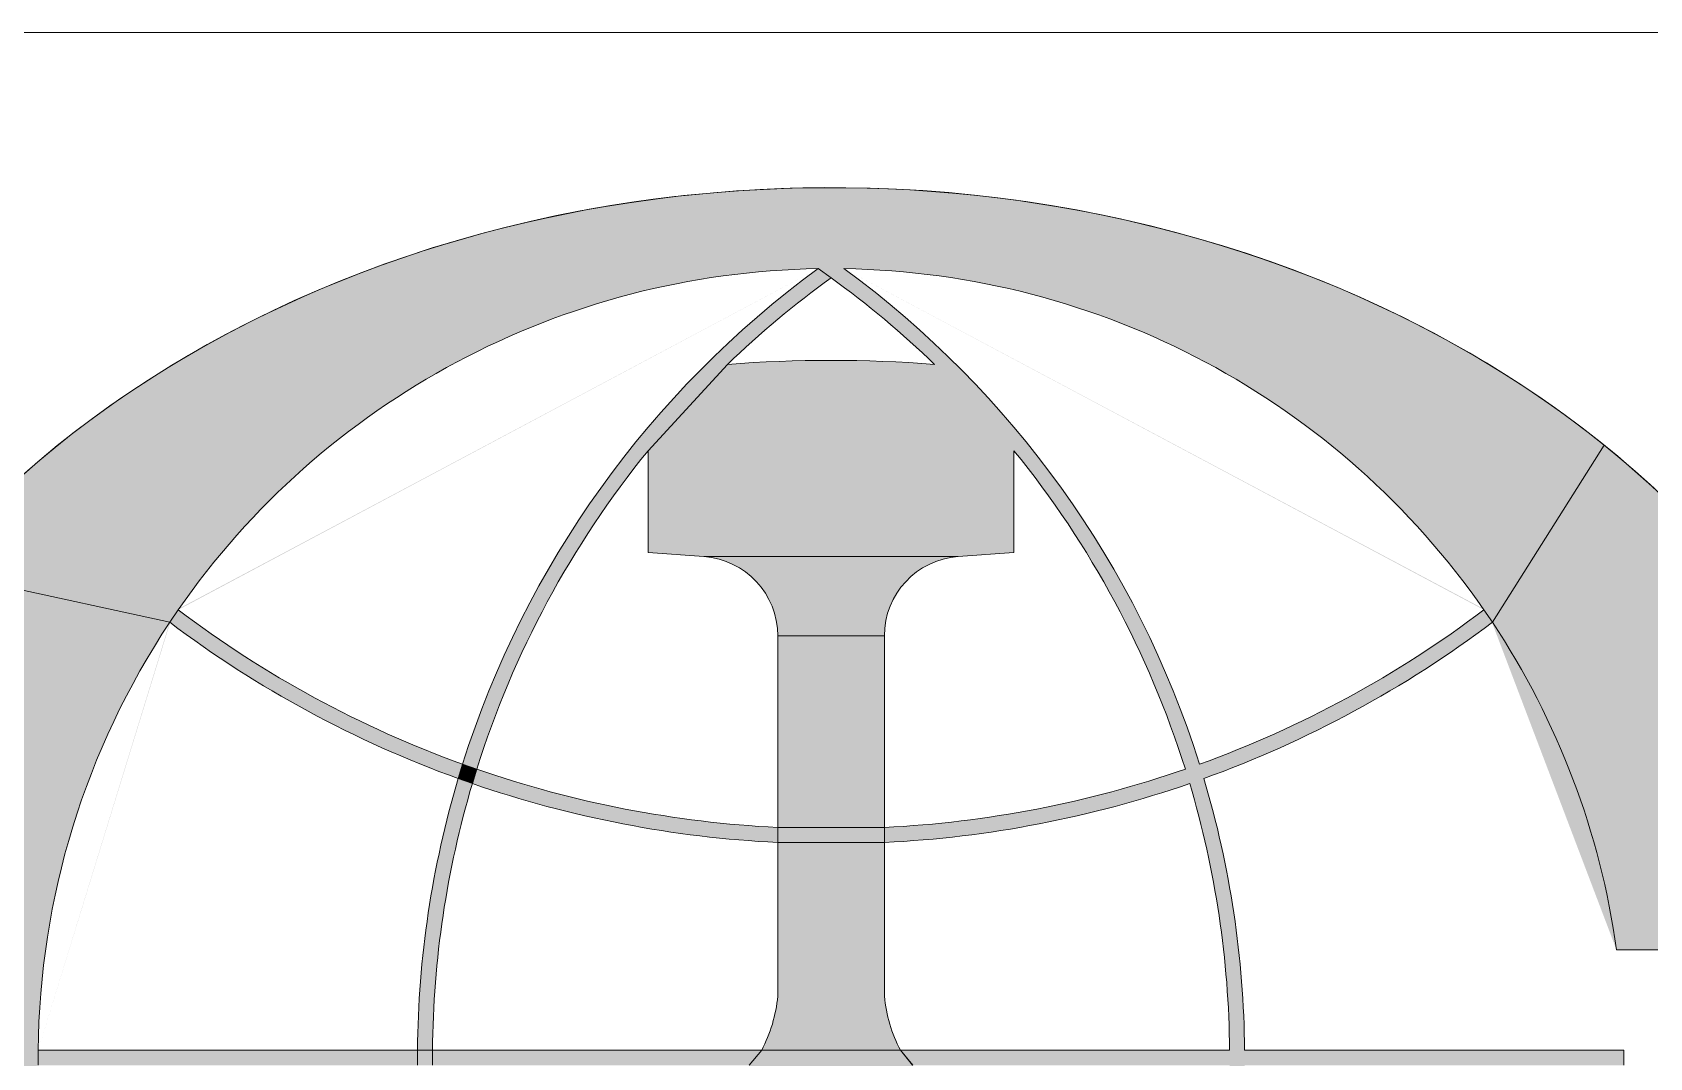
# Model space of a CAD drawing. Extents: x -2876908 to 633791, y -1383861 to 872234.
# Drawn here: x -176802 to -171856, y -205002 to -201866 of the extents above; entities that cross this region are included whole.
import ezdxf
from ezdxf.enums import TextEntityAlignment as Align

# ---------------------------------------------------------------- set-up
doc = ezdxf.new("R2010")
doc.units = 0
doc.header["$LTSCALE"] = 5
doc.header["$MEASUREMENT"] = 0
doc.layers.get('0').update_dxf_attribs({"linetype": 'CONTINUOUS', "lineweight": 25})
doc.layers.add('11', color=3, linetype='CONTINUOUS')
doc.layers.add('HFZT', color=5, linetype='CONTINUOUS', lineweight=15)
doc.styles.add('TSSD_NORM', font='tssdeng.shx', dxfattribs={"width": 0.7, "bigfont": 'hztxt.shx'})

# ---------------------------------------------------------------- blocks, each defined once
blk = doc.blocks.new('dfgdfger')
at = {"layer": 'HFZT'}
h = blk.add_hatch(color=5, dxfattribs=at)
edge = h.paths.add_edge_path()
edge.add_ellipse((447317.0949818153, 387546.4789575529), major_axis=(-2135.702406557902, 3.083745e-10), ratio=0.7995231178727922, start_angle=224.7519621973884, end_angle=270.3684322559902)
edge.add_line((447303.3617498089, 389253.9871015997), (447291.7268203543, 389095.0852040663))
edge.add_line((447291.7268203543, 389095.0852040663), (447342.4631431565, 389095.085205439))
edge.add_ellipse((447317.0949818153, 387546.4789575529), major_axis=(1555.6062738055, 1.199718e-09), ratio=0.995632526572881, start_angle=34.5761866349182, end_angle=89.06560353032472, ccw=False)
edge.add_line((448597.9381060309, 388425.432335131), (448597.9381106842, 388425.4323386479))
edge.add_line((448597.9381106842, 388425.4323386479), (448614.4609707486, 388401.0729725615))
edge.add_line((448614.4609707486, 388401.0729725615), (448833.7881044174, 388748.656216296))
edge = h.paths.add_edge_path()
edge.add_ellipse((447317.0949818153, 387546.4789575529), major_axis=(-2135.702406557902, 3.083745e-10), ratio=0.7995231178727922, start_angle=270.3684322559902, end_angle=325.9048970660255)
edge.add_line((445548.502200743, 388503.6735452061), (446019.7289953271, 388401.0729720149))
edge.add_line((446019.7289953271, 388401.0729720149), (446036.251857576, 388425.4323350975))
edge.add_ellipse((447317.0949818153, 387546.4789575529), major_axis=(-1555.606273805532, 1.0981663e-09), ratio=0.995632526572861, start_angle=-89.06560353032762, end_angle=-34.57618663492411, ccw=False)
edge.add_line((447291.7268204549, 389095.085205438), (447303.3617498088, 389253.9871015994))
edge = h.paths.add_edge_path()
edge.add_ellipse((447317.0949818153, 387546.4789575529), major_axis=(-1555.606273805538, 1.05642364e-08), ratio=0.9956325265727753, start_angle=-33.48878922026972, end_angle=-0.5437440238690101, ccw=False)
edge.add_line((446019.7289928739, 388401.0729725489), (445548.502200743, 388503.6735452061))
edge.add_ellipse((447317.0949818153, 387546.4789575529), major_axis=(-2135.702406557902, 3.083745e-10), ratio=0.7995231178727922, start_angle=325.9048970660255, end_angle=368.0953103709313)
edge.add_line((445202.6744501679, 387306.022350312), (445761.5587582996, 387531.7807590646))
edge.add_line((445761.5587582996, 387531.7807590646), (445761.5587583357, 387561.1771560421))
for points in [[(447342.4631431582, 389095.085205439), (447317.0949817838, 389077.1871000331, -0.0350991249292677), (447520.3225560451, 388907.2561263303, 0.038470675069154), (447113.8674075223, 388907.2561263301, -0.0350991249293221), (447317.0949817838, 389077.1871000331), (447291.7268185326, 389095.0852040663, 0.1599231129014157), (446594.3003439925, 388122.6109672308), (446594.3002308831, 388122.6105980824), (446622.0288297773, 388112.7940404307, -0.0947628185422816), (446958.1782527228, 388737.8722724228), (446958.1782527227, 388537.7478899196), (447067.6835571333, 388529.9893425286, -0.3936449519258011), (447212.487425986, 388374.5630001672), (447421.7025311996, 388374.5630001672, -0.3936449519104216), (447566.5064000437, 388529.9893425286), (447676.0117044539, 388537.7478899196), (447676.0117044539, 388737.8722724228, -0.0947628185422816), (448012.1611273996, 388112.7940404307), (448039.8897354719, 388122.6105990897, 0.1599231647893314)], [(447342.4631431581, 389095.085205439), (447291.7268185325, 389095.0852040663), (447317.0949817833, 389077.1871000344), (447317.0949785885, 389077.1871023446), (447317.0949817838, 389077.1871000331)], [(446585.6776245153, 388094.4695124937), (446594.3002308831, 388122.6105980824, -0.0751413076653766), (446036.2518575789, 388425.4323351019), (446019.7289947362, 388401.0729711436, 0.0751367854235193)], [(446622.0288297773, 388112.7940404306), (446594.3002308831, 388122.6105980824), (446585.6776303625, 388094.4695315766), (446585.6776281865, 388094.4695111682), (446613.4297520937, 388084.6630769067)], [(446613.4297520936, 388084.6630769067), (446585.6776245153, 388094.4695124937, 0.0706150975513959), (446505.8107265928, 387561.1771549539), (446535.2079996704, 387561.1771558566, -0.0703894720090308)]]:
    blk.add_hatch(color=5, dxfattribs=at).paths.add_polyline_path(points)
h = blk.add_hatch(color=5, dxfattribs=at)
h.paths.add_polyline_path([(447676.0117044539, 388737.8722723211), (447520.3225560451, 388907.2561263303, 0.0384706750691652), (447113.8674075223, 388907.2561263301), (446958.1782527227, 388737.8722723919), (446958.1782527227, 388537.7478899196), (447067.6835572485, 388529.9893425204), (447566.5063999286, 388529.9893425205), (447676.0117044539, 388537.7478899196)])
h.paths.add_polyline_path([(447566.5063999289, 388529.9893425204), (447067.6835572478, 388529.9893425204, -0.3936449516970508), (447212.4874259772, 388374.5630001672), (447421.7025311996, 388374.5630001672, -0.3936449516971516)])
h.paths.add_polyline_path([(447421.7025311996, 388374.5630001672), (447212.4874259772, 388374.5630001672), (447212.4874259772, 387998.4430461771), (447421.7025311996, 387998.4430462997)])
h.paths.add_polyline_path([(447421.7025311996, 387998.4430462997), (447212.487428485, 387998.4430461772), (447212.4874259772, 387969.0114320708), (447421.7025375364, 387969.0114320704), (447421.702543089, 387969.0114323405)])
h.paths.add_polyline_path([(447421.7025375366, 387969.0114320704), (447212.4874259772, 387969.0114320709), (447212.4874259772, 387667.3537239561, -0.0972160933711766), (447181.0194913404, 387561.177156214), (447453.1704721729, 387561.177156214, -0.0972160933711797), (447421.7025375364, 387667.3537239561)])
h.paths.add_polyline_path([(447453.1704721226, 387561.177156214), (447181.0194913406, 387561.177156214), (447156.6955405818, 387531.7807590646), (447477.3220895581, 387531.7807590646)])
h.paths.add_polyline_path([(447477.4944229856, 387531.7807590646), (447156.6955405818, 387531.7807590646, -0.1501739460842551), (446808.0158972862, 387397.8381747598, 0.0377954797287202), (446585.2870008701, 387378.6298784068), (446585.2870008702, 387250.3346182961), (448048.9029626435, 387250.3346182958), (448048.9029626435, 387378.6298784066, 0.037795479718304), (447826.1740662888, 387397.8381747593, -0.150173946087328)])
h = blk.add_hatch(color=5, dxfattribs=at)
edge = h.paths.add_edge_path()
edge.add_ellipse((447317.0949818153, 387546.4789575529), major_axis=(-2135.702406557902, 3.083745e-10), ratio=0.7995231178727922, start_angle=187.1202605433415, end_angle=224.7519621973846)
edge.add_line((448833.7881044174, 388748.656216296), (448614.4609707486, 388401.0729725615))
edge.add_ellipse((447317.0949818153, 387546.4789575529), major_axis=(1555.606273805515, 1.60880968e-08), ratio=0.99563252657275, start_angle=7.854373486109182, end_angle=33.488789220066906, ccw=False)
edge.add_line((448858.1074921282, 387758.1330158204), (449436.3272117751, 387758.1330158204))
h = blk.add_hatch(color=5, dxfattribs=at)
h.paths.add_polyline_path([(446505.8107265931, 387561.1771560453), (445761.5587583357, 387561.1771560453), (445761.5587582996, 387531.7807590646), (446505.8107266201, 387531.7807590646)])
h.paths.add_polyline_path([(446535.2079996464, 387561.1771560453), (446505.810726593, 387561.1771549539), (446505.8107266201, 387531.7807590647), (446535.2079996703, 387531.7807592534)])
h.paths.add_polyline_path([(447181.0194912009, 387561.1771560453), (446535.2079996464, 387561.1771560453), (446535.2079996704, 387531.7807590646), (447156.6955405818, 387531.7807590646)])
h.paths.add_polyline_path([(448098.9819638971, 387561.1771558585, 0.0703893708340612), (448020.7604282026, 388084.6623476406), (448020.760206511, 388084.6630728809, -0.071179979790909), (447421.702543089, 387969.0114323405), (447421.7025311996, 387998.4430463008, 0.0711367195696139), (448012.1611273992, 388112.7940404306), (448039.8897354719, 388122.6105990897, 0.075141308011033), (448597.9381106842, 388425.4323386479), (448614.460970737, 388401.0729725787, -0.0751367857020564), (448048.5123390525, 388094.4695124922, -0.0706150974082752), (448128.3792369661, 387561.1771560453), (448098.9819638971, 387561.1771558566), (448098.9819638669, 387531.7807590646), (447477.3220895581, 387531.7807590646), (447453.170472261, 387561.1771560453)])
h = blk.add_hatch(color=5, dxfattribs=at)
h.paths.add_polyline_path([(446613.4297520936, 388084.6630769067), (446585.6776245153, 388094.4695124937, 0.0706150975513959), (446505.8107265928, 387561.1771549539), (446535.2079996704, 387561.1771558566, -0.0703894720090308)])
h.paths.add_polyline_path([(446613.4297520937, 388084.6630769067, 0.0703894720090324), (446535.2079996704, 387561.1771558566), (446505.810726593, 387561.1771549539, -0.0706150975513928), (446585.6776245153, 388094.4695124937), (446613.4297520936, 388084.6630769067), (446622.0288341808, 388112.794038906, 0.0711367193154495), (447212.487428485, 387998.4430461771), (447212.4874259772, 387969.0114320709, -0.0711799810974545)])
h = blk.add_hatch(color=5, dxfattribs=at)
h.paths.add_polyline_path([(448872.7012555821, 387561.1771560453), (448128.3792369747, 387561.1771560453), (448128.3792369661, 387531.7807590646), (448872.701255582, 387531.7807590646)])
h.paths.add_polyline_path([(448128.3792369745, 387561.1771549539), (448098.9819638971, 387561.1771558566), (448098.9819638971, 387531.7807592534), (448128.3792369661, 387531.7807590646)])
h.paths.add_polyline_path([(448128.3792369661, 387531.7807590646), (448098.9819638971, 387531.7807592534, -0.0433950495387643), (448068.0918245226, 387205.9296155946), (448097.9701021603, 387205.9296155946, 0.0427218066744472)])
h.paths.add_polyline_path([(448048.5123394959, 388094.469511004), (448020.7602120851, 388084.6630748505, -0.0703894717237666), (448098.9819638971, 387561.1771558566), (448128.3792369747, 387561.1771549539, 0.070615097347847)])
at = {"layer": '11', "color": 5, "lineweight": 0}
for p, q in [((447317.0949817838, 389077.1871000331), (447317.0949785885, 389077.1871023446)), ((446958.1782527228, 388737.8722724228), (446958.1782527227, 388537.7478899196)), ((446958.1782527227, 388537.7478899196), (447067.6835571331, 388529.9893425286)), ((448597.9381060307, 388425.432335131), (448597.9381106842, 388425.4323386479)), ((447212.4874259772, 388374.5630001672), (447212.4874259772, 387998.4430463008)), ((447212.4874259772, 387969.0114320708), (447212.4874259772, 387667.3537239561)), ((447421.7025375364, 387667.3537239561), (447421.7025375364, 387969.0114320704)), ((448858.1074921283, 387758.1330158204), (449436.3272117754, 387758.1330158204)), ((446505.8107266012, 387561.1771560453), (445761.5587583357, 387561.1771560453)), ((447181.0194912523, 387561.1771560453), (446535.2079996718, 387561.1771560453)), ((448098.9819638957, 387561.1771560453), (447453.170472261, 387561.1771560453)), ((448872.701255582, 387561.1771560453), (448128.3792369661, 387561.1771560453)), ((448872.701255582, 387531.7807590646), (448872.701255582, 387561.1771560453))]:
    blk.add_line(p, q, dxfattribs=at)
for centre, radius, start, end in [((448424.3548334164, 387546.4789575551), 1918.600408327221, 126.1811929167361, 162.5251306074539), ((446209.8351301511, 387546.4789575549), 1918.600408327223, 17.47486939251261, 53.81880708340147), ((448424.3548334171, 387546.4789575554), 1889.20401134616, 125.8806399884363, 133.9214660033338), ((446209.8351301512, 387546.4789575546), 1889.204011346478, 46.07853399670965, 54.11936013120204), ((447317.0949817856, 386269.8342648499), 2645.240163454685, 85.59375824526005, 94.4062417548209), ((448424.3548334164, 387546.4789575551), 1889.204011346045, 140.9032025597702, 162.5565795589404), ((447056.6714636963, 388374.5630001678), 155.8159622808, 359.9999999997431, 85.94731572048535), ((447317.0949817859, 390120.2014467686), 2124.335531569326, 232.9193753845622, 250.1081924631197), ((447317.0949817855, 390120.2014467687), 2124.335531569326, 289.8918075367786, 307.0806247740528), ((447317.0949817856, 390120.2014467686), 2153.731928550375, 232.9594249131035, 250.1472115308274), ((447317.0949817858, 390120.2014467685), 2153.731928550374, 289.8527884690736, 307.0405750882366), ((447317.0949817857, 390120.2014467685), 2124.335531569192, 250.901554338918, 267.177472091918), ((448424.3548334164, 387546.4789575551), 1918.600408327351, 163.4040903971, 179.5610586894585), ((448424.3548334164, 387546.4789575553), 1889.204011346061, 163.4487140942695, 179.5542285370289), ((447317.0949817932, 390120.2014467659), 2153.731928550403, 250.930244856833, 267.2160274765921), ((447317.0949817856, 390120.2014467686), 2153.731928550402, 272.78397252167, 289.0697551428613), ((446209.8351301512, 387546.4789575554), 1889.204011346058, 0.4457714629657605, 16.55128590569407), ((446209.8351301511, 387546.4789575553), 1918.600408327352, 0.4389413105378396, 16.59590960285219), ((446926.2913040274, 387694.4232902076), 287.4734450972663, 332.386319126978, 354.5968118195232), ((447707.8986594861, 387694.4232902076), 287.4734450972661, 185.4031881804895, 207.6136808730275)]:
    blk.add_arc(centre, radius, start, end, dxfattribs=at)
at = {"layer": 'HFZT', "color": 5}
for p, q in [((447317.0949817838, 389077.1871000331), (447291.7268185326, 389095.0852040663)), ((446958.1782527228, 388737.8722723919), (447113.8674075223, 388907.2561263301)), ((448614.4609707486, 388401.0729725615), (448833.7881044174, 388748.6562162961)), ((446958.1782527228, 388537.7478899196), (446958.1782527228, 388737.8722723919)), ((446958.1782527228, 388537.7478899196), (446958.1782527228, 388737.8722723919)), ((447676.0117108484, 388537.7478899196), (447676.0117108484, 388737.8722723919)), ((447067.6835571374, 388529.9893425283), (446958.1782527228, 388537.7478899196)), ((447067.6835571374, 388529.9893425283), (446958.1782527228, 388537.7478899196)), ((447067.6835572469, 388529.9893425204), (447566.50639993, 388529.9893425204)), ((447566.5064064336, 388529.9893425283), (447676.0117108484, 388537.7478899196)), ((446019.7289928742, 388401.0729725489), (445548.502200743, 388503.6735452061)), ((446019.7289947362, 388401.0729711436), (446036.2518575789, 388425.4323351019)), ((448614.4609707486, 388401.0729725615), (448597.9381106842, 388425.4323386479)), ((447212.487425986, 388374.5630001672), (447421.7025311996, 388374.5630001672)), ((447212.4874259772, 388374.5630001672), (447212.4874259772, 387998.4430462997)), ((447212.4874259772, 388374.5630001672), (447212.4874259772, 387998.4430462997)), ((447421.7025311996, 388374.5630001672), (447421.7025311996, 387998.4430462997)), ((447421.7025375364, 388374.5630001672), (447421.7025375364, 387998.4430462997)), ((446594.3002308831, 388122.6105980824), (446585.6776245153, 388094.4695124937)), ((446594.3002308831, 388122.6105980824), (446622.0288297773, 388112.7940404307)), ((446622.0288297773, 388112.7940404307), (446613.4297520937, 388084.6630769067)), ((446613.4297520937, 388084.6630769067), (446585.6776281865, 388094.4695111682)), ((447212.487428485, 387998.4430461771), (447421.7025311996, 387998.4430462997)), ((447212.487428485, 387998.4430461771), (447212.4874259772, 387969.0114320709)), ((447421.7025311996, 387998.4430463008), (447421.702543089, 387969.0114323405)), ((447212.4874259772, 387969.0114320708), (447421.7025375364, 387969.0114320704)), ((447212.4874259772, 387969.0114320709), (447212.4874259772, 387667.3537238995)), ((447212.4874259772, 387969.0114320709), (447212.4874259772, 387667.3537238995)), ((447421.7025375364, 387969.0114320709), (447421.7025375364, 387667.3537238995)), ((447421.7025375364, 387969.0114320709), (447421.7025375364, 387667.3537238995)), ((448858.1074920705, 387758.1330158204), (449436.3272117598, 387758.1330158204)), ((448858.1074920705, 387758.1330158204), (449436.3272117598, 387758.1330158204)), ((445761.5587583357, 387561.1771560436), (445761.5587582996, 387531.7807590646)), ((446505.8107266201, 387561.1771560453), (445761.5587582996, 387561.1771560453)), ((446505.8107266201, 387561.1771560453), (445761.5587582996, 387561.1771560453)), ((446505.810726593, 387561.1771549539), (446535.2079996464, 387561.1771560453)), ((446505.8107266201, 387531.7807590646), (446505.810726593, 387561.1771549539)), ((446535.2079996464, 387561.1771560453), (446535.2079996704, 387531.7807592534)), ((446535.2079996464, 387561.1771560453), (447181.0194912625, 387561.1771560453)), ((446535.2079996464, 387561.1771560453), (447181.0194912625, 387561.1771560453)), ((447181.0194913404, 387561.177156214), (447156.6955405818, 387531.7807590646)), ((447181.0194913404, 387561.177156214), (447453.1704721729, 387561.177156214)), ((447453.170472261, 387561.1771560453), (447477.3220895581, 387531.7807590646)), ((447453.1704722489, 387561.1771560453), (448098.9819638671, 387561.1771560453)), ((447453.1704722489, 387561.1771560453), (448098.9819638671, 387561.1771560453)), ((448872.701255582, 387561.1771560453), (448128.3792369494, 387561.1771560453)), ((448872.701255582, 387561.1771560453), (448128.3792369494, 387561.1771560453)), ((448872.701255582, 387531.7807590646), (448872.701255582, 387561.1771560453)), ((448872.701255582, 387531.7807590646), (448872.701255582, 387561.1771560453))]:
    blk.add_line(p, q, dxfattribs=at)
at = {"layer": 'HFZT', "color": 5, "lineweight": 0}
for p, q in [((446958.1782527228, 388737.8722724228), (446958.1782527227, 388537.7478899196)), ((446958.1782527227, 388537.7478899196), (447067.6835571331, 388529.9893425286)), ((448597.9381060307, 388425.432335131), (448597.9381106842, 388425.4323386479)), ((447212.4874259772, 388374.5630001672), (447212.4874259772, 387998.4430463008)), ((447421.7025311996, 388374.5630001672), (447421.7025311996, 387998.4430463008)), ((447421.7025311996, 387998.4430463008), (447421.702543089, 387969.0114320704)), ((447212.4874259772, 387969.0114320708), (447212.4874259772, 387667.3537239561)), ((447421.702543089, 387969.0114320704), (447212.4874259772, 387969.0114320708)), ((447212.4874259772, 387969.0114320708), (447212.4874259772, 387667.3537239561)), ((447421.7025375364, 387667.3537239561), (447421.7025375364, 387969.0114320704)), ((448858.1074921283, 387758.1330158204), (449436.3272117754, 387758.1330158204)), ((446505.8107266012, 387561.1771560453), (445761.5587583357, 387561.1771560453)), ((447181.0194912523, 387561.1771560453), (446535.2079996718, 387561.1771560453)), ((447181.0194913404, 387561.177156214), (447453.1704721225, 387561.1771562141)), ((447453.1704721225, 387561.1771562141), (447477.0093454932, 387532.1614188182)), ((448098.9819638957, 387561.1771560453), (447453.170472261, 387561.1771560453)), ((448872.701255582, 387561.1771560453), (448128.3792369661, 387561.1771560453)), ((448872.701255582, 387531.7807590646), (448872.701255582, 387561.1771560453))]:
    blk.add_line(p, q, dxfattribs=at)
for centre, radius, start, end in [((448424.3548334164, 387546.4789575551), 1918.600408327221, 126.1811929172215, 162.5251306073438), ((448424.3548334171, 387546.4789575554), 1889.20401134616, 125.8806399902983, 133.9214660038437), ((448424.3548334164, 387546.4789575551), 1889.204011346045, 140.9032025608619, 162.5565795605973), ((447056.6714636963, 388374.5630001678), 155.8159622808, 0, 85.94731572200345), ((447317.0949817859, 390120.2014467686), 2124.335531569326, 232.9193753854271, 250.1081924631578), ((447317.0949817855, 390120.2014467687), 2124.335531569326, 289.8918075368422, 307.0806247739656), ((447317.0949817856, 390120.2014467686), 2153.731928550375, 232.9594249130321, 250.1472115293971), ((447317.0949817858, 390120.2014467685), 2153.731928550374, 289.8527884706029, 307.0405750895969), ((447317.0949817857, 390120.2014467685), 2124.335531569192, 250.9015543390546, 267.1774720928005), ((447317.0949753912, 390120.2014467685), 2124.335531569216, 272.8225279071995, 289.0984456609453), ((447317.0949753912, 390120.2014467685), 2124.335531569192, 272.8225279071995, 289.0984456609453), ((448424.3548334164, 387546.4789575551), 1918.600408327351, 163.4040903981563, 179.5610586886779), ((448424.3548334164, 387546.4789575553), 1889.204011346061, 163.4487140944246, 179.5542285360783), ((447317.0949817932, 390120.2014467659), 2153.731928550403, 250.9302448563341, 267.2160274771341), ((447317.0949817856, 390120.2014467686), 2153.731928550402, 272.7839725228658, 289.069755143666), ((446926.2913040274, 387694.4232902078), 287.4734450973182, 332.3863191633364, 354.596811818586), ((446926.2913040274, 387694.4232902076), 287.4734450972663, 332.3863191261424, 354.596811818586), ((447707.8986594861, 387694.4232902076), 287.4734450972661, 185.403188181414, 207.6136808738577)]:
    blk.add_arc(centre, radius, start, end, dxfattribs=at)
at = {"layer": 'HFZT', "color": 5}
for centre, radius, start, end in [((448424.3548334164, 387546.4789575549), 1918.600408327304, 126.18119298421, 162.5251305652127), ((448424.3548334164, 387546.4789575549), 1918.600408327304, 126.1811929860308, 162.5251305642103), ((446209.8351301511, 387546.4789575549), 1918.600408327297, 17.47486943578971, 53.81880701396916), ((448424.3548334164, 387546.4789575549), 1889.20401134617, 125.8806398679609, 133.9214658881757), ((448424.3548334164, 387546.4789575549), 1889.20401134617, 125.8806398688098, 133.9214658883509), ((446209.8351301511, 387546.4789575549), 1889.204011346178, 46.07853411164906, 54.11936013119015), ((447317.0949817856, 386269.8342648497), 2645.240163454943, 85.59375827241291, 94.40624172758707), ((448424.3548334164, 387546.4789575553), 1889.204011346039, 140.9032025940786, 162.5565794805005), ((448424.3548334164, 387546.4789575553), 1889.204011346039, 140.9032025940684, 162.5565794804452), ((446209.8351301511, 387546.4789575553), 1889.204011346039, 17.44342051955471, 39.09679740593153), ((447056.6714637054, 388374.5630001672), 155.8159622808132, 0, 85.94731568188242), ((447056.6714637054, 388374.5630001672), 155.8159622808132, 0, 85.94731568187271), ((447577.518499866, 388374.5630001672), 155.8159622808105, 94.05268431812729, 180), ((447317.0949817856, 390120.2014467687), 2124.335531569251, 232.9193752260345, 250.108192544297), ((447317.0949817856, 390120.2014467687), 2124.335531569251, 232.91937522595, 250.1081925430714), ((447317.0949817856, 390120.2014467687), 2124.33553156925, 289.891807455703, 307.0806247739656), ((447317.0949817856, 390120.2014467687), 2124.33553156925, 289.8918074569286, 307.08062477405), ((447317.0949817856, 390120.2014467687), 2153.731928550481, 232.9594249772, 250.1472116357918), ((447317.0949817856, 390120.2014467687), 2153.731928550481, 232.9594249751616, 250.1472116346625), ((447317.0949817856, 390120.2014467685), 2153.731928550479, 289.8527883642082, 307.0405750228), ((447317.0949817856, 390120.2014467685), 2153.731928550479, 289.8527883653373, 307.0405750248383), ((447317.0949817856, 390120.2014467685), 2124.335531569204, 250.9015544656615, 267.1774721595826), ((447317.0949817856, 390120.2014467685), 2124.335531569204, 250.9015544646005, 267.1774721596386), ((447317.0949817856, 390120.2014467685), 2124.335531569201, 272.8225278403614, 289.0984455353995), ((448424.3548334164, 387546.4789575553), 1918.600408327302, 163.4040904435063, 179.5610587220275), ((448424.3548334164, 387546.4789575553), 1918.600408327302, 163.404090443521, 179.5610587220531), ((448424.3548334164, 387546.4789575553), 1889.204011346083, 163.448714028031, 179.5542285427481), ((448424.3548334164, 387546.4789575553), 1889.204011346083, 163.4487140280181, 179.5542285427481), ((447317.0949817856, 390120.2014467685), 2153.731928550382, 250.9302450142734, 267.2160273302186), ((447317.0949817856, 390120.2014467685), 2153.731928550382, 250.930245014363, 267.2160273304395), ((447317.0949817856, 390120.2014467687), 2153.731928550508, 272.7839726697814, 289.0697549857267), ((447317.0949817856, 390120.2014467687), 2153.731928550508, 272.7839726695604, 289.0697549856368), ((446209.8351301511, 387546.4789575553), 1889.204011346085, 0.4457714572518424, 16.55128597198188), ((446209.8351301511, 387546.4789575553), 1918.600408327303, 0.4389412779468602, 16.59590955647894), ((446926.2913040274, 387694.4232902076), 287.4734450972713, 332.3863191633364, 354.596811778432), ((446926.2913040274, 387694.4232902076), 287.4734450972713, 332.3863191649169, 354.5968117787266), ((447707.8986594861, 387694.4232902076), 287.4734450972726, 185.403188221568, 207.6136808366636), ((447707.8986594861, 387694.4232902076), 287.4734450972726, 185.4031882212734, 207.6136808350832)]:
    blk.add_arc(centre, radius, start, end, dxfattribs=at)
for major_axis, ratio, start_param, end_param in [((-2135.702406557902, 3.083745e-10), 0.7995231178727922, 3.922661740662257, 9.030891940897648), ((-2135.702406557902, 3.083745e-10), 0.7995231178727922, 3.922661740662257, 9.030891940897648), ((-2135.702406557902, 3.083745e-10), 0.7995231178727922, 3.922661740662257, 9.030891940897648), ((-2135.702406557902, 3.083745e-10), 0.7995231178727922, 3.922661740662257, 9.030891940897648), ((-2135.702406557902, 3.083745e-10), 0.7995231178727922, 3.922661740662257, 9.030891940897648), ((-2135.702406557902, 3.083745e-10), 0.7995231178727922, 3.922661740662257, 9.030891940897648), ((-2135.702406557902, 3.083745e-10), 0.7995231178727922, 3.922661740662257, 9.030891940897648), ((-2135.702406557902, 3.083745e-10), 0.7995231178727922, 3.922661740662257, 9.030891940897648), ((-2135.702406557902, 3.083745e-10), 0.7995231178727922, 3.922661740662257, 9.030891940897648), ((-2135.702406557902, 3.083745e-10), 0.7995231178727922, 3.265864643670943, 9.30050597068862), ((-2135.702406557902, 3.083745e-10), 0.7995231178727922, 3.265864643670943, 9.30050597068862), ((-2135.702406557902, 3.083745e-10), 0.7995231178727922, 3.265864643670943, 9.30050597068862), ((-2135.702406557902, 3.083745e-10), 0.7995231178727922, 3.265864643670943, 9.30050597068862), ((-2135.702406557902, 3.083745e-10), 0.7995231178727922, 3.265864643670943, 9.30050597068862), ((-2135.702406557902, 3.083745e-10), 0.7995231178727922, 3.265864643670943, 9.30050597068862), ((-1555.606273805532, 1.0981663e-09), 0.995632526572861, -1.554488031880104, -0.6034682995634854), ((-1555.606273805532, 1.0981663e-09), 0.995632526572861, -1.554488031880104, -0.6034682995634854), ((-1555.606273805532, 1.0981663e-09), 0.995632526572861, -1.554488031880104, -0.6034682995634854), ((-1555.606273805532, 1.0981663e-09), 0.995632526572861, -1.554488031880104, -0.6034682995634854), ((-1555.606273805532, 1.0981663e-09), 0.995632526572861, -1.554488031880104, -0.6034682995634854), ((-1555.606273805532, 1.0981663e-09), 0.995632526572861, -1.554488031880104, -0.6034682995634854), ((-1555.606273805532, 1.0981663e-09), 0.995632526572861, -1.554488031880104, -0.6034682995634854), ((-1555.606273805532, 1.0981663e-09), 0.995632526572861, -1.554488031880104, -0.6034682995634854), ((-1555.606273805532, 1.0981663e-09), 0.995632526572861, -1.554488031880104, -0.6034682995634854), ((-1555.606273805532, 1.0981663e-09), 0.995632526572861, -1.554488031880104, -0.6034682995634854), ((-1555.606273805532, 1.0981663e-09), 0.995632526572861, -1.554488031880104, -0.6034682995634854), ((-1555.606273805532, 1.0981663e-09), 0.995632526572861, -1.554488031880104, -0.6034682995634854), ((-1555.606273805532, 1.0981663e-09), 0.995632526572861, -1.554488031880104, -0.6034682995634854), ((-1555.606273805532, 1.0981663e-09), 0.995632526572861, -1.554488031880104, -0.6034682995634854), ((-1555.606273805532, 1.0981663e-09), 0.995632526572861, -1.554488031880104, -0.6034682995634854), ((-1555.606273805532, 1.0981663e-09), 0.995632526572861, -1.554488031880104, -0.6034682995634854), ((1555.6062738055, 1.199718e-09), 0.995632526572881, 0.603468299563374, 1.554488031880049), ((1555.6062738055, 1.199718e-09), 0.995632526572881, 0.603468299563374, 1.554488031880049), ((1555.6062738055, 1.199718e-09), 0.995632526572881, 0.603468299563374, 1.554488031880049), ((1555.6062738055, 1.199718e-09), 0.995632526572881, 0.603468299563374, 1.554488031880049), ((1555.6062738055, 1.199718e-09), 0.995632526572881, 0.603468299563374, 1.554488031880049), ((1555.6062738055, 1.199718e-09), 0.995632526572881, 0.603468299563374, 1.554488031880049), ((1555.6062738055, 1.199718e-09), 0.995632526572881, 0.603468299563374, 1.554488031880049), ((1555.6062738055, 1.199718e-09), 0.995632526572881, 0.603468299563374, 1.554488031880049), ((1555.6062738055, 1.199718e-09), 0.995632526572881, 0.603468299563374, 1.554488031880049), ((1555.6062738055, 1.199718e-09), 0.995632526572881, 0.603468299563374, 1.554488031880049), ((1555.6062738055, 1.199718e-09), 0.995632526572881, 0.603468299563374, 1.554488031880049), ((1555.6062738055, 1.199718e-09), 0.995632526572881, 0.603468299563374, 1.554488031880049), ((1555.6062738055, 1.199718e-09), 0.995632526572881, 0.603468299563374, 1.554488031880049), ((1555.6062738055, 1.199718e-09), 0.995632526572881, 0.603468299563374, 1.554488031880049), ((1555.6062738055, 1.199718e-09), 0.995632526572881, 0.603468299563374, 1.554488031880049), ((1555.6062738055, 1.199718e-09), 0.995632526572881, 0.603468299563374, 1.554488031880049), ((1555.6062738055, 1.199718e-09), 0.995632526572881, 0.603468299563374, 1.554488031880049), ((1555.6062738055, 1.199718e-09), 0.995632526572881, 0.603468299563374, 1.554488031880049), ((1555.6062738055, 1.199718e-09), 0.995632526572881, 0.603468299563374, 1.554488031880049), ((1555.6062738055, 1.199718e-09), 0.995632526572881, 0.603468299563374, 1.554488031880049), ((1555.6062738055, 1.199718e-09), 0.995632526572881, 0.603468299563374, 1.554488031880049), ((1555.6062738055, 1.199718e-09), 0.995632526572881, 0.603468299563374, 1.554488031880049), ((1555.6062738055, 1.199718e-09), 0.995632526572881, 0.603468299563374, 1.554488031880049), ((1555.6062738055, 1.199718e-09), 0.995632526572881, 0.603468299563374, 1.554488031880049), ((1555.6062738055, 1.199718e-09), 0.995632526572881, 0.603468299563374, 1.554488031880049), ((1555.6062738055, 1.199718e-09), 0.995632526572881, 0.603468299563374, 1.554488031880049), ((1555.6062738055, 1.199718e-09), 0.995632526572881, 0.603468299563374, 1.554488031880049), ((1555.6062738055, 1.199718e-09), 0.995632526572881, 0.603468299563374, 1.554488031880049), ((1555.6062738055, 1.199718e-09), 0.995632526572881, 0.603468299563374, 1.554488031880049), ((1555.6062738055, 1.199718e-09), 0.995632526572881, 0.603468299563374, 1.554488031880049), ((-2135.702406557902, 3.083745e-10), 0.7995231178727922, 3.265864643670943, 3.922661740662257), ((-2135.702406557902, 3.083745e-10), 0.7995231178727922, 3.265864643670943, 3.922661740662257), ((-2135.702406557902, 3.083745e-10), 0.7995231178727922, 3.265864643670943, 3.922661740662257), ((-2135.702406557902, 3.083745e-10), 0.7995231178727922, 3.265864643670943, 3.922661740662257), ((-2135.702406557902, 3.083745e-10), 0.7995231178727922, 3.265864643670943, 3.922661740662257), ((-2135.702406557902, 3.083745e-10), 0.7995231178727922, 3.265864643670943, 3.922661740662257), ((-2135.702406557902, 3.083745e-10), 0.7995231178727922, 3.265864643670943, 3.922661740662257), ((-2135.702406557902, 3.083745e-10), 0.7995231178727922, 3.265864643670943, 3.922661740662257), ((-2135.702406557902, 3.083745e-10), 0.7995231178727922, 3.265864643670943, 3.922661740662257), ((-1555.606273805538, 1.05642364e-08), 0.9956325265727753, -0.5844896344000904, -0.0094901235045566), ((-1555.606273805538, 1.05642364e-08), 0.9956325265727753, -0.5844896344000904, -0.0094901235045566), ((-1555.606273805538, 1.05642364e-08), 0.9956325265727753, -0.5844896344000904, -0.0094901235045566), ((-1555.606273805538, 1.05642364e-08), 0.9956325265727753, -0.5844896344000904, -0.0094901235045566), ((-1555.606273805538, 1.05642364e-08), 0.9956325265727753, -0.5844896344000904, -0.0094901235045566), ((-1555.606273805538, 1.05642364e-08), 0.9956325265727753, -0.5844896344000904, -0.0094901235045566), ((-1555.606273805538, 1.05642364e-08), 0.9956325265727753, -0.5844896344000904, -0.0094901235045566), ((-1555.606273805538, 1.05642364e-08), 0.9956325265727753, -0.5844896344000904, -0.0094901235045566), ((-1555.606273805538, 1.05642364e-08), 0.9956325265727753, -0.5844896344000904, -0.0094901235045566), ((-1555.606273805538, 1.05642364e-08), 0.9956325265727753, -0.5844896344000904, -0.0094901235045566), ((-1555.606273805538, 1.05642364e-08), 0.9956325265727753, -0.5844896344000904, -0.0094901235045566), ((-1555.606273805538, 1.05642364e-08), 0.9956325265727753, -0.5844896344000904, -0.0094901235045566), ((-1555.606273805538, 1.05642364e-08), 0.9956325265727753, -0.5844896344000904, -0.0094901235045566), ((-1555.606273805538, 1.05642364e-08), 0.9956325265727753, -0.5844896344000904, -0.0094901235045566), ((-1555.606273805538, 1.05642364e-08), 0.9956325265727753, -0.5844896344000904, -0.0094901235045566), ((-1555.606273805538, 1.05642364e-08), 0.9956325265727753, -0.5844896344000904, -0.0094901235045566), ((-1555.606273805538, 1.05642364e-08), 0.9956325265727753, -0.5844896344000904, -0.0094901235045566), ((-1555.606273805538, 1.05642364e-08), 0.9956325265727753, -0.5844896344000904, -0.0094901235045566), ((-1555.606273805538, 1.05642364e-08), 0.9956325265727753, -0.5844896344000904, -0.0094901235045566), ((-1555.606273805538, 1.05642364e-08), 0.9956325265727753, -0.5844896344000904, -0.0094901235045566), ((-1555.606273805538, 1.05642364e-08), 0.9956325265727753, -0.5844896344000904, -0.0094901235045566), ((-1555.606273805538, 1.05642364e-08), 0.9956325265727753, -0.5844896344000904, -0.0094901235045566), ((1555.606273805515, 1.60880968e-08), 0.99563252657275, 0.1370846780139514, 0.5844896343965506), ((1555.606273805515, 1.60880968e-08), 0.99563252657275, 0.1370846780139514, 0.5844896343965506), ((1555.606273805515, 1.60880968e-08), 0.99563252657275, 0.1370846780139514, 0.5844896343965506), ((1555.606273805515, 1.60880968e-08), 0.99563252657275, 0.1370846780139514, 0.5844896343965506), ((1555.606273805515, 1.60880968e-08), 0.99563252657275, 0.1370846780139514, 0.5844896343965506), ((1555.606273805515, 1.60880968e-08), 0.99563252657275, 0.1370846780139514, 0.5844896343965506), ((1555.606273805515, 1.60880968e-08), 0.99563252657275, 0.1370846780139514, 0.5844896343965506), ((1555.606273805515, 1.60880968e-08), 0.99563252657275, 0.1370846780139514, 0.5844896343965506), ((1555.606273805515, 1.60880968e-08), 0.99563252657275, 0.1370846780139514, 0.5844896343965506), ((1555.606273805515, 1.60880968e-08), 0.99563252657275, 0.1370846780139514, 0.5844896343965506), ((1555.606273805515, 1.60880968e-08), 0.99563252657275, 0.1370846780139514, 0.5844896343965506), ((1555.606273805515, 1.60880968e-08), 0.99563252657275, 0.1370846780139514, 0.5844896343965506), ((1555.606273805515, 1.60880968e-08), 0.99563252657275, 0.1370846780139514, 0.5844896343965506), ((1555.606273805515, 1.60880968e-08), 0.99563252657275, 0.1370846780139514, 0.5844896343965506), ((1555.606273805515, 1.60880968e-08), 0.99563252657275, 0.1370846780139514, 0.5844896343965506)]:
    blk.add_ellipse((447317.0949818153, 387546.4789575529), major_axis=major_axis, ratio=ratio, start_param=start_param, end_param=end_param, dxfattribs=at)
blk = doc.blocks.new('施工设计图框')
at = {"layer": 'HFZT'}
blk.add_line((14.49569421634078, 38.50000003585592), (-147.5043059345335, 38.50000003585592), dxfattribs=at)
at = {"layer": 'HFZT', "color": 2, "xscale": 0.003117434214800596, "yscale": 0.003117434214800596, "zscale": 0.003117434214800596}
blk.add_blockref('dfgdfger', (-1505.599803250516, -1175.924037686957), dxfattribs=at)
at = {"layer": 'HFZT', "color": 2, "style": 'TSSD_NORM', "width": 0.7}
for tag, height, p in [('比例尺', 2.5, (7.24784710817039, 17.50000001629815)), ('日期', 2.5, (7.24784710817039, 3.500000003259629)), ('图号', 2.5, (-20.48976953903912, 3.500000003259629)), ('图名', 4, (-76.24192248954205, 0.7500000006984919))]:
    blk.add_attdef(tag, text='', height=height, dxfattribs=at).set_placement(p, align=Align.MIDDLE)

msp = doc.modelspace()

# ---------------------------------------------------------------- block references
at = {"xscale": 500, "yscale": 500, "zscale": 500}
msp.add_blockref('施工设计图框', (-118800.3892948907, -221115.6490962643), dxfattribs=at)

doc.saveas('drawing.dxf')
